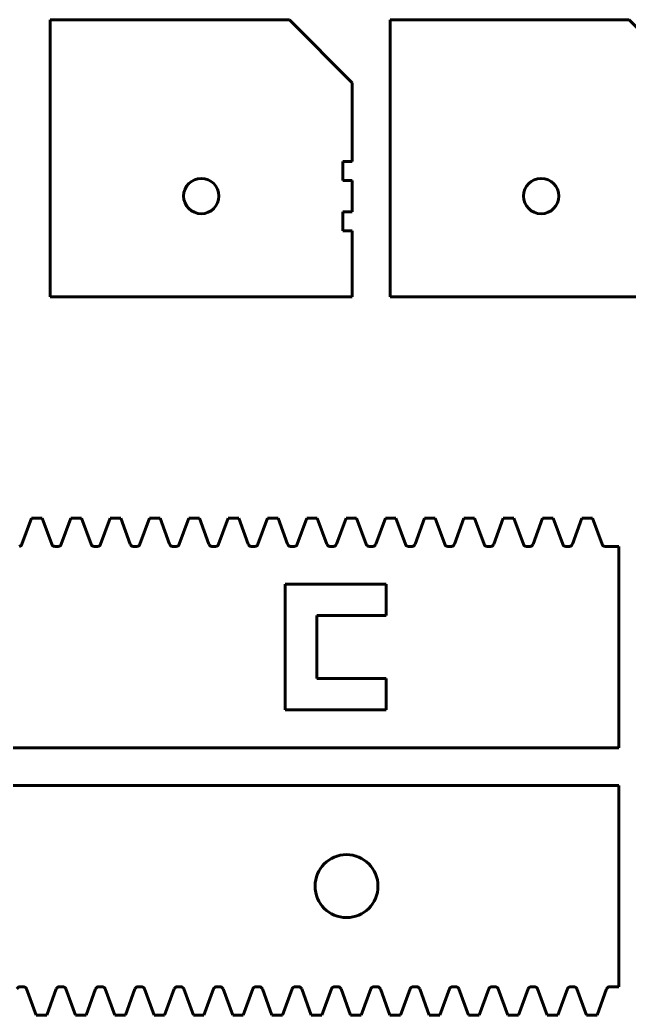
# Model space of a CAD drawing. Header units: millimetres. Extents: x 25 to 1179, y 185 to 548.
# Drawn here: x 671.5 to 719.8, y 185.8 to 264.9 of the extents above; entities that cross this region are included whole.
import ezdxf

# ---------------------------------------------------------------- set-up
doc = ezdxf.new("R2010")
doc.units = ezdxf.units.MM
for name, color, linetype in [('Default', 7, 'Continuous'), ('RACK_COUNTER_BAC', 7, 'Continuous'), ('SCREW_HOLDER_BOT', 7, 'Continuous')]:
    doc.layers.add(name, color=color, linetype=linetype)

# ---------------------------------------------------------------- blocks, each defined once
blk = doc.blocks.new('SE63')
at = {"layer": 'SCREW_HOLDER_BOT', "color": 7, "linetype": 'Continuous', "lineweight": 60}
for p, q in [((700.862, 242.882), (700.862, 264.882)), ((700.862, 264.882), (719.862, 264.882)), ((724.862, 259.882), (719.862, 264.882)), ((724.862, 259.882), (724.862, 253.632)), ((724.112, 253.632), (724.112, 252.132)), ((724.862, 253.632), (724.112, 253.632)), ((724.112, 252.132), (724.862, 252.132)), ((724.862, 252.132), (724.862, 249.632)), ((724.862, 249.632), (724.112, 249.632)), ((724.112, 249.632), (724.112, 248.132)), ((724.112, 248.132), (724.862, 248.132)), ((724.862, 248.132), (724.862, 242.882)), ((724.862, 242.882), (700.862, 242.882))]:
    blk.add_line(p, q, dxfattribs=at)
blk.add_circle((712.862, 250.882), 1.4, dxfattribs=at)
blk = doc.blocks.new('SE71')
at = {"layer": 'SCREW_HOLDER_BOT', "color": 7, "linetype": 'Continuous', "lineweight": 60}
for p, q in [((673.862, 242.882), (673.862, 264.882)), ((673.862, 264.882), (692.862, 264.882)), ((697.862, 259.882), (692.862, 264.882)), ((697.862, 259.882), (697.862, 253.632)), ((697.112, 253.632), (697.112, 252.132)), ((697.862, 253.632), (697.112, 253.632)), ((697.112, 252.132), (697.862, 252.132)), ((697.862, 252.132), (697.862, 249.632)), ((697.862, 249.632), (697.112, 249.632)), ((697.112, 249.632), (697.112, 248.132)), ((697.112, 248.132), (697.862, 248.132)), ((697.862, 248.132), (697.862, 242.882)), ((697.862, 242.882), (673.862, 242.882))]:
    blk.add_line(p, q, dxfattribs=at)
blk.add_circle((685.862, 250.882), 1.4, dxfattribs=at)
blk = doc.blocks.new('SE93')
at = {"layer": 'RACK_COUNTER_BAC', "color": 7, "linetype": 'Continuous', "lineweight": 60}
for p, q in [((671.621, 223.21), (672.38, 225.296)), ((672.38, 225.296), (673.223, 225.296)), ((673.223, 225.296), (673.982, 223.21)), ((674.744, 223.21), (675.503, 225.296)), ((675.503, 225.296), (676.346, 225.296)), ((676.346, 225.296), (677.105, 223.21)), ((677.867, 223.21), (678.626, 225.296)), ((678.626, 225.296), (679.468, 225.296)), ((679.468, 225.296), (680.228, 223.21)), ((680.989, 223.21), (681.748, 225.296)), ((681.748, 225.296), (682.591, 225.296)), ((682.591, 225.296), (683.35, 223.21)), ((684.112, 223.21), (684.871, 225.296)), ((684.871, 225.296), (685.714, 225.296)), ((685.714, 225.296), (686.473, 223.21)), ((687.235, 223.21), (687.994, 225.296)), ((687.994, 225.296), (688.837, 225.296)), ((688.837, 225.296), (689.596, 223.21)), ((690.358, 223.21), (691.117, 225.296)), ((691.117, 225.296), (691.96, 225.296)), ((691.96, 225.296), (692.719, 223.21)), ((693.481, 223.21), (694.24, 225.296)), ((694.24, 225.296), (695.082, 225.296)), ((695.082, 225.296), (695.842, 223.21)), ((696.603, 223.21), (697.362, 225.296)), ((697.362, 225.296), (698.205, 225.296)), ((698.205, 225.296), (698.964, 223.21)), ((699.726, 223.21), (700.485, 225.296)), ((700.485, 225.296), (701.328, 225.296)), ((701.328, 225.296), (702.087, 223.21)), ((702.849, 223.21), (703.608, 225.296)), ((703.608, 225.296), (704.451, 225.296)), ((704.451, 225.296), (705.21, 223.21)), ((705.972, 223.21), (706.731, 225.296)), ((706.731, 225.296), (707.574, 225.296)), ((707.574, 225.296), (708.333, 223.21)), ((709.095, 223.21), (709.854, 225.296)), ((709.854, 225.296), (710.697, 225.296)), ((710.697, 225.296), (711.456, 223.21)), ((712.217, 223.21), (712.976, 225.296)), ((712.976, 225.296), (713.819, 225.296)), ((713.819, 225.296), (714.578, 223.21)), ((715.34, 223.21), (716.099, 225.296)), ((716.099, 225.296), (716.942, 225.296)), ((716.942, 225.296), (717.701, 223.21)), ((674.217, 223.046), (674.509, 223.046)), ((677.34, 223.046), (677.632, 223.046)), ((680.462, 223.046), (680.754, 223.046)), ((683.585, 223.046), (683.877, 223.046)), ((686.708, 223.046), (687, 223.046)), ((689.831, 223.046), (690.123, 223.046)), ((692.954, 223.046), (693.246, 223.046)), ((696.076, 223.046), (696.368, 223.046)), ((699.199, 223.046), (699.491, 223.046)), ((702.322, 223.046), (702.614, 223.046)), ((705.445, 223.046), (705.737, 223.046)), ((708.568, 223.046), (708.86, 223.046)), ((711.691, 223.046), (711.982, 223.046)), ((714.813, 223.046), (715.105, 223.046)), ((717.936, 223.046), (719.036, 223.046)), ((719.036, 223.046), (719.036, 207.046)), ((692.538, 220.046), (692.538, 210.046)), ((700.538, 220.046), (692.538, 220.046)), ((700.538, 217.546), (700.538, 220.046)), ((695.038, 217.546), (700.538, 217.546)), ((695.038, 212.546), (695.038, 217.546)), ((700.538, 212.546), (695.038, 212.546)), ((700.538, 210.046), (700.538, 212.546)), ((692.538, 210.046), (700.538, 210.046)), ((719.036, 207.046), (536.369, 207.046))]:
    blk.add_line(p, q, dxfattribs=at)
for centre, start, end in [((671.386, 223.296), 270, 340), ((674.217, 223.296), 200, 270), ((674.509, 223.296), 270, 340), ((677.34, 223.296), 200, 270), ((677.632, 223.296), 270, 340), ((680.462, 223.296), 200, 270), ((680.754, 223.296), 270, 340), ((683.585, 223.296), 200, 270), ((683.877, 223.296), 270, 340), ((686.708, 223.296), 200, 270), ((687, 223.296), 270, 340), ((689.831, 223.296), 200, 270), ((690.123, 223.296), 270, 340), ((692.954, 223.296), 200, 270), ((693.246, 223.296), 270, 340), ((696.076, 223.296), 200, 270), ((696.368, 223.296), 270, 340), ((699.199, 223.296), 200, 270), ((699.491, 223.296), 270, 340), ((702.322, 223.296), 200, 270), ((702.614, 223.296), 270, 340), ((705.445, 223.296), 200, 270), ((705.737, 223.296), 270, 340), ((708.568, 223.296), 200, 270), ((708.86, 223.296), 270, 340), ((711.691, 223.296), 200, 270), ((711.982, 223.296), 270, 340), ((714.813, 223.296), 200, 270), ((715.105, 223.296), 270, 340), ((717.936, 223.296), 200, 270)]:
    blk.add_arc(centre, 0.25, start, end, dxfattribs=at)
blk = doc.blocks.new('SE97')
at = {"layer": 'RACK_COUNTER_BAC', "color": 7, "linetype": 'Continuous', "lineweight": 60}
for p, q in [((536.369, 204.046), (719.036, 204.046)), ((719.036, 204.046), (719.036, 188.046)), ((671.75, 188.046), (671.458, 188.046)), ((672.744, 185.796), (671.985, 187.881)), ((674.346, 187.881), (673.587, 185.796)), ((674.873, 188.046), (674.581, 188.046)), ((675.867, 185.796), (675.108, 187.881)), ((677.469, 187.881), (676.71, 185.796)), ((677.996, 188.046), (677.704, 188.046)), ((678.99, 185.796), (678.231, 187.881)), ((680.592, 187.881), (679.833, 185.796)), ((681.119, 188.046), (680.827, 188.046)), ((682.113, 185.796), (681.354, 187.881)), ((683.715, 187.881), (682.956, 185.796)), ((684.242, 188.046), (683.95, 188.046)), ((685.235, 185.796), (684.476, 187.881)), ((686.837, 187.881), (686.078, 185.796)), ((687.364, 188.046), (687.072, 188.046)), ((688.358, 185.796), (687.599, 187.881)), ((689.96, 187.881), (689.201, 185.796)), ((690.487, 188.046), (690.195, 188.046)), ((691.481, 185.796), (690.722, 187.881)), ((693.083, 187.881), (692.324, 185.796)), ((693.61, 188.046), (693.318, 188.046)), ((694.604, 185.796), (693.845, 187.881)), ((696.206, 187.881), (695.447, 185.796)), ((696.733, 188.046), (696.441, 188.046)), ((697.727, 185.796), (696.968, 187.881)), ((699.329, 187.881), (698.57, 185.796)), ((699.856, 188.046), (699.564, 188.046)), ((700.85, 185.796), (700.09, 187.881)), ((702.451, 187.881), (701.692, 185.796)), ((702.978, 188.046), (702.686, 188.046)), ((703.972, 185.796), (703.213, 187.881)), ((705.574, 187.881), (704.815, 185.796)), ((706.101, 188.046), (705.809, 188.046)), ((707.095, 185.796), (706.336, 187.881)), ((708.697, 187.881), (707.938, 185.796)), ((709.224, 188.046), (708.932, 188.046)), ((710.218, 185.796), (709.459, 187.881)), ((711.82, 187.881), (711.061, 185.796)), ((712.347, 188.046), (712.055, 188.046)), ((713.341, 185.796), (712.582, 187.881)), ((714.943, 187.881), (714.184, 185.796)), ((715.47, 188.046), (715.178, 188.046)), ((716.464, 185.796), (715.705, 187.881)), ((718.065, 187.881), (717.306, 185.796)), ((719.036, 188.046), (718.3, 188.046)), ((673.587, 185.796), (672.744, 185.796)), ((676.71, 185.796), (675.867, 185.796)), ((679.833, 185.796), (678.99, 185.796)), ((682.956, 185.796), (682.113, 185.796)), ((686.078, 185.796), (685.235, 185.796)), ((689.201, 185.796), (688.358, 185.796)), ((692.324, 185.796), (691.481, 185.796)), ((695.447, 185.796), (694.604, 185.796)), ((698.57, 185.796), (697.727, 185.796)), ((701.692, 185.796), (700.85, 185.796)), ((704.815, 185.796), (703.972, 185.796)), ((707.938, 185.796), (707.095, 185.796)), ((711.061, 185.796), (710.218, 185.796)), ((714.184, 185.796), (713.341, 185.796)), ((717.306, 185.796), (716.464, 185.796))]:
    blk.add_line(p, q, dxfattribs=at)
blk.add_circle((697.402, 196.046), 2.5, dxfattribs=at)
for centre, start, end in [((671.458, 187.796), 90, 160), ((671.75, 187.796), 20, 90), ((674.581, 187.796), 90, 160), ((674.873, 187.796), 20, 90), ((677.704, 187.796), 90, 160), ((677.996, 187.796), 20, 90), ((680.827, 187.796), 90, 160), ((681.119, 187.796), 20, 90), ((683.95, 187.796), 90, 160), ((684.242, 187.796), 20, 90), ((687.072, 187.796), 90, 160), ((687.364, 187.796), 20, 90), ((690.195, 187.796), 90, 160), ((690.487, 187.796), 20, 90), ((693.318, 187.796), 90, 160), ((693.61, 187.796), 20, 90), ((696.441, 187.796), 90, 160), ((696.733, 187.796), 20, 90), ((699.564, 187.796), 90, 160), ((699.856, 187.796), 20, 90), ((702.686, 187.796), 90, 160), ((702.978, 187.796), 20, 90), ((705.809, 187.796), 90, 160), ((706.101, 187.796), 20, 90), ((708.932, 187.796), 90, 160), ((709.224, 187.796), 20, 90), ((712.055, 187.796), 90, 160), ((712.347, 187.796), 20, 90), ((715.178, 187.796), 90, 160), ((715.47, 187.796), 20, 90), ((718.3, 187.796), 90, 160)]:
    blk.add_arc(centre, 0.25, start, end, dxfattribs=at)

msp = doc.modelspace()

# ---------------------------------------------------------------- block references
at = {"layer": 'Default'}
for name in ['SE71', 'SE63', 'SE93', 'SE97']:
    msp.add_blockref(name, (0, 0), dxfattribs=at)

doc.saveas('drawing.dxf')
